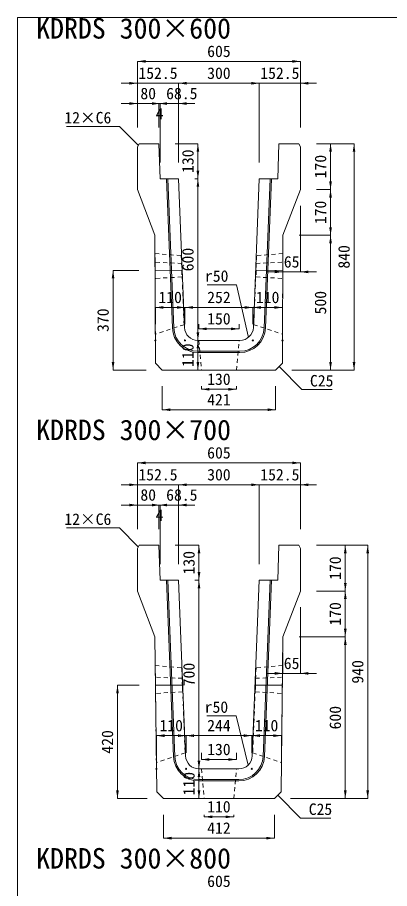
# Model space of a CAD drawing. Units: millimetres at full size; some dimension numbers follow another scale. Extents: x -5540 to 13511, y -4102 to 22994.
# Drawn here: x 9373 to 10755, y 16995 to 20228 of the extents above; entities that cross this region are included whole.
import ezdxf
from ezdxf.enums import TextEntityAlignment as Align

# ---------------------------------------------------------------- set-up
doc = ezdxf.new("R2010")
doc.units = ezdxf.units.MM
doc.header["$LTSCALE"] = 40
doc.linetypes.add('USER1', pattern=[0.675, 0.375, -0.3])
for name, color, linetype, lineweight in [('(0-0)', 4, 'Continuous', 5), ('0_2', 7, 'Continuous', 13), ('寸法線', 7, 'Continuous', 13), ('引出線', 4, 'Continuous', 13), ('本体', 2, 'Continuous', 13), ('補助線', 8, 'Continuous', 13), ('開孔(スリット)', 30, 'Continuous', 9), ('開孔部', 30, 'USER1', 9)]:
    doc.layers.add(name, color=color, linetype=linetype, lineweight=lineweight)
doc.styles.add('ＭＳ ゴシック', font='')
doc.styles.get('ＭＳ ゴシック').set_extended_font_data('MS Gothic')

# ---------------------------------------------------------------- blocks, each defined once
blk = doc.blocks.new('filled_arrow')
at = {"color": 0, "linetype": 'Continuous', "lineweight": -2}
blk.add_solid([(7.5, 1.25), (0, 0), (7.5, -1.25)], dxfattribs=at)

msp = doc.modelspace()

# ---------------------------------------------------------------- linework, layer by layer
at = {"layer": '(0-0)'}
for p, q in [((9948.06, 19075.88), (9925.91, 19629.68)), ((9953.07, 19075.88), (9930.91, 19629.68)), ((10288.83, 19075.88), (10310.98, 19629.68)), ((10293.83, 19075.88), (10315.98, 19629.68)), ((10198.91, 18989.68), (10042.99, 18989.68)), ((10042.99, 18984.68), (10198.91, 18984.68)), ((9952.06, 17485.88), (9925.91, 18139.68)), ((9957.07, 17485.88), (9930.91, 18139.68)), ((10284.83, 17485.88), (10310.98, 18139.68)), ((10289.83, 17485.88), (10315.98, 18139.68)), ((10194.91, 17399.68), (10046.99, 17399.68)), ((10046.99, 17394.68), (10194.91, 17394.68))]:
    msp.add_line(p, q, dxfattribs=at)
for centre, radius, start, end in [((10042.99, 19079.68), 95, 182.29065, 270), ((10042.99, 19079.68), 90, 182.2906, 270), ((10198.91, 19079.68), 90, 270, 357.7094), ((10198.91, 19079.68), 95, 270, 357.70935), ((10046.99, 17489.68), 95, 182.29065, 270), ((10046.99, 17489.68), 90, 182.2906, 270), ((10194.91, 17489.68), 90, 270, 357.7094), ((10194.91, 17489.68), 95, 270, 357.70935)]:
    msp.add_arc(centre, radius, start, end, dxfattribs=at)
at = {"layer": '0_2', "color": 1}
msp.add_lwpolyline([(9372.87, 11708.78), (13023.49, 11708.78), (13023.49, 20228.3), (9372.87, 20228.3)], close=True, dxfattribs=at)
at = {"layer": '寸法線'}
for p, q in [((9818.45, 20065.19), (10423.45, 20065.19)), ((9818.45, 19819.68), (9818.45, 20065.19)), ((10423.45, 19819.68), (10423.45, 20065.19)), ((9758.45, 19983.93), (10030.95, 19983.93)), ((9818.45, 19819.68), (9818.45, 19983.93)), ((9970.95, 19983.93), (10270.95, 19983.93)), ((9970.95, 19689.68), (9970.95, 19983.93)), ((9970.95, 19689.68), (9970.95, 19983.93)), ((10210.95, 19983.93), (10483.45, 19983.93)), ((10270.95, 19689.68), (10270.95, 19983.93)), ((10270.95, 19689.68), (10270.95, 19983.93)), ((10423.45, 19819.68), (10423.45, 19983.93)), ((9758.45, 19908.71), (9958.45, 19908.71)), ((9818.45, 19819.68), (9818.45, 19908.71)), ((9842.45, 19908.71), (10030.95, 19908.71)), ((9868.45, 19908.71), (9932.45, 19908.71)), ((9898.45, 19819.68), (9898.45, 19908.71)), ((9898.45, 19819.68), (9898.45, 19908.71)), ((9902.45, 19689.68), (9902.45, 19908.71)), ((9902.45, 19689.68), (9902.45, 19908.71)), ((9970.95, 19689.68), (9970.95, 19908.71)), ((9958.45, 19759.68), (10042.99, 19759.68)), ((10042.99, 19629.68), (10042.99, 19759.68)), ((10483.45, 19759.68), (10535.35, 19759.68)), ((10483.45, 19759.68), (10622.55, 19759.68)), ((10535.35, 19589.68), (10535.35, 19759.68)), ((10622.55, 18919.68), (10622.55, 19759.68)), ((10030.95, 19629.68), (10042.99, 19629.68)), ((10030.95, 19629.68), (10042.99, 19629.68)), ((10042.99, 19029.68), (10042.99, 19629.68)), ((10483.45, 19589.68), (10535.35, 19589.68)), ((10483.45, 19589.68), (10535.35, 19589.68)), ((10535.35, 19419.68), (10535.35, 19589.68)), ((10423.45, 19529.68), (10423.45, 19284.01)), ((10418.45, 19419.68), (10535.35, 19419.68)), ((10418.45, 19419.68), (10535.35, 19419.68)), ((10535.35, 18919.68), (10535.35, 19419.68)), ((10358.45, 19359.68), (10358.45, 19284.01)), ((9727.93, 18919.68), (9727.93, 19289.68)), ((9823.95, 19289.68), (9727.93, 19289.68)), ((10298.45, 19284.01), (10483.45, 19284.01)), ((9884.95, 19151.98), (9994.95, 19151.98)), ((9884.95, 19089.68), (9884.95, 19151.98)), ((9994.95, 19089.71), (9994.95, 19151.98)), ((9994.95, 19151.98), (10246.95, 19151.98)), ((9994.95, 19089.71), (9994.95, 19151.98)), ((10246.95, 19089.71), (10246.95, 19151.98)), ((10246.95, 19151.98), (10356.95, 19151.98)), ((10246.95, 19089.71), (10246.95, 19151.98)), ((10356.95, 19089.68), (10356.95, 19151.98)), ((10045.95, 19072.6), (10045.95, 19089.68)), ((10195.95, 19072.6), (10195.95, 19089.68)), ((10045.95, 19072.6), (10195.95, 19072.6)), ((10042.99, 18919.68), (10042.99, 19029.68)), ((10042.99, 19029.68), (10102.99, 19029.68)), ((10042.99, 19029.68), (10102.99, 19029.68)), ((9850.45, 18919.68), (9727.93, 18919.68)), ((10042.99, 18919.68), (10064.83, 18919.68)), ((10391.45, 18919.68), (10535.35, 18919.68)), ((10391.45, 18919.68), (10622.55, 18919.68)), ((9910.45, 18859.68), (9910.45, 18772.45)), ((10055.95, 18859.68), (10055.95, 18848.28)), ((10055.95, 18848.28), (10185.95, 18848.28)), ((10185.95, 18859.68), (10185.95, 18848.28)), ((10331.45, 18859.68), (10331.45, 18772.45)), ((9910.45, 18772.45), (10331.45, 18772.45)), ((9818.45, 18575.19), (10423.45, 18575.19)), ((9818.45, 18329.68), (9818.45, 18575.19)), ((10423.45, 18329.68), (10423.45, 18575.19)), ((9758.45, 18493.93), (10030.95, 18493.93)), ((9818.45, 18329.68), (9818.45, 18493.93)), ((9970.95, 18493.93), (10270.95, 18493.93)), ((9970.95, 18199.68), (9970.95, 18493.93)), ((9970.95, 18199.68), (9970.95, 18493.93)), ((10210.95, 18493.93), (10483.45, 18493.93)), ((10270.95, 18199.68), (10270.95, 18493.93)), ((10270.95, 18199.68), (10270.95, 18493.93)), ((10423.45, 18329.68), (10423.45, 18493.93)), ((9758.45, 18418.71), (9958.45, 18418.71)), ((9818.45, 18329.68), (9818.45, 18418.71)), ((9842.45, 18418.71), (10030.95, 18418.71)), ((9868.45, 18418.71), (9932.45, 18418.71)), ((9898.45, 18329.68), (9898.45, 18418.71)), ((9898.45, 18329.68), (9898.45, 18418.71)), ((9902.45, 18199.68), (9902.45, 18418.71)), ((9902.45, 18199.68), (9902.45, 18418.71)), ((9970.95, 18199.68), (9970.95, 18418.71)), ((9958.45, 18269.68), (10046.99, 18269.68)), ((10046.99, 18139.68), (10046.99, 18269.68)), ((10483.45, 18269.68), (10590.19, 18269.68)), ((10483.45, 18269.68), (10673.34, 18269.68)), ((10590.19, 18099.68), (10590.19, 18269.68)), ((10673.34, 17329.68), (10673.34, 18269.68)), ((10030.95, 18139.68), (10046.99, 18139.68)), ((10030.95, 18139.68), (10046.99, 18139.68)), ((10046.99, 17439.68), (10046.99, 18139.68)), ((10483.45, 18099.68), (10590.19, 18099.68)), ((10483.45, 18099.68), (10590.19, 18099.68)), ((10590.19, 17929.68), (10590.19, 18099.68)), ((10423.45, 18039.68), (10423.45, 17794.01)), ((10418.45, 17929.68), (10590.19, 17929.68)), ((10418.45, 17929.68), (10590.19, 17929.68)), ((10590.19, 17329.68), (10590.19, 17929.68)), ((10358.45, 17869.68), (10358.45, 17794.01)), ((10298.45, 17794.01), (10483.45, 17794.01)), ((9744.4, 17329.68), (9744.4, 17749.68)), ((9825.47, 17749.68), (9744.4, 17749.68)), ((9888.95, 17562.91), (9998.95, 17562.91)), ((9888.95, 17499.71), (9888.95, 17562.91)), ((9998.95, 17499.71), (9998.95, 17562.91)), ((9998.95, 17562.91), (10242.95, 17562.91)), ((9998.95, 17499.71), (9998.95, 17562.91)), ((10242.95, 17499.71), (10242.95, 17562.91)), ((10242.95, 17562.91), (10352.95, 17562.91)), ((10242.95, 17499.71), (10242.95, 17562.91)), ((10352.95, 17499.77), (10352.95, 17562.91)), ((10055.95, 17474.42), (10055.95, 17499.68)), ((10185.95, 17474.42), (10185.95, 17499.68)), ((10055.95, 17474.42), (10185.95, 17474.42)), ((10046.99, 17329.68), (10046.99, 17439.68)), ((10046.99, 17439.68), (10106.99, 17439.68)), ((10046.99, 17439.68), (10106.99, 17439.68)), ((9854.95, 17329.68), (9744.4, 17329.68)), ((10046.99, 17329.68), (10066.67, 17329.68)), ((10386.95, 17329.68), (10590.19, 17329.68)), ((10386.95, 17329.68), (10673.34, 17329.68)), ((9914.95, 17269.68), (9914.95, 17182.45)), ((10065.95, 17269.68), (10065.95, 17261.71)), ((10175.95, 17269.68), (10175.95, 17261.71)), ((10326.95, 17269.68), (10326.95, 17182.45)), ((10065.95, 17261.71), (10175.95, 17261.71)), ((9914.95, 17182.45), (10326.95, 17182.45))]:
    msp.add_line(p, q, dxfattribs=at)
at = {"layer": '引出線'}
for points in [[(9821.45, 19753.68), (9751.52, 19823.61), (9555, 19823.61)], [(10230.59, 19041), (10186.32, 19235.96), (10077.05, 19235.96)], [(10344.03, 18932.27), (10428.93, 18847.37), (10540.94, 18847.37)], [(9821.45, 18263.68), (9751.52, 18333.61), (9555, 18333.61)], [(10229.55, 17453.62), (10185.28, 17636.38), (10076.01, 17636.38)], [(10339.47, 17342.2), (10424.37, 17257.31), (10536.37, 17257.31)]]:
    msp.add_lwpolyline(points, dxfattribs=at)
at = {"layer": '本体'}
for p, q in [((9818.45, 19747.68), (9824.45, 19759.68)), ((9824.45, 19759.68), (9898.45, 19759.68)), ((9898.45, 19759.68), (9902.45, 19629.68)), ((10343.45, 19759.68), (10339.45, 19629.68)), ((10417.45, 19759.68), (10343.45, 19759.68)), ((10423.45, 19747.68), (10417.45, 19759.68)), ((9818.45, 19747.68), (9818.45, 19589.68)), ((10423.45, 19747.68), (10423.45, 19589.68)), ((9902.45, 19629.68), (9970.95, 19629.68)), ((9993.03, 19077.68), (9970.95, 19629.68)), ((10248.87, 19077.68), (10270.95, 19629.68)), ((10339.45, 19629.68), (10270.95, 19629.68)), ((9818.45, 19589.68), (9883.45, 19419.68)), ((10423.45, 19589.68), (10358.45, 19419.68)), ((9883.45, 19419.68), (9885.27, 18944.85)), ((10358.45, 19419.68), (10356.62, 18944.85)), ((10042.99, 19029.68), (10198.91, 19029.68)), ((9910.45, 18919.68), (9885.27, 18944.85)), ((10331.45, 18919.68), (10356.62, 18944.85)), ((9910.45, 18919.68), (10331.45, 18919.68)), ((9818.45, 18257.68), (9824.45, 18269.68)), ((9824.45, 18269.68), (9898.45, 18269.68)), ((9898.45, 18269.68), (9902.45, 18139.68)), ((10343.45, 18269.68), (10339.45, 18139.68)), ((10417.45, 18269.68), (10343.45, 18269.68)), ((10423.45, 18257.68), (10417.45, 18269.68)), ((9818.45, 18257.68), (9818.45, 18099.68)), ((10423.45, 18257.68), (10423.45, 18099.68)), ((9902.45, 18139.68), (9970.95, 18139.68)), ((9997.03, 17487.68), (9970.95, 18139.68)), ((10244.87, 17487.68), (10270.95, 18139.68)), ((10339.45, 18139.68), (10270.95, 18139.68)), ((9818.45, 18099.68), (9883.45, 17929.68)), ((10423.45, 18099.68), (10358.45, 17929.68)), ((9883.45, 17929.68), (9889.9, 17354.73)), ((10358.45, 17929.68), (10351.99, 17354.73)), ((10194.91, 17439.68), (10046.99, 17439.68)), ((9914.95, 17329.68), (9889.9, 17354.73)), ((9914.95, 17329.68), (10326.95, 17329.68)), ((10326.95, 17329.68), (10351.99, 17354.73))]:
    msp.add_line(p, q, dxfattribs=at)
at = {"layer": '本体', "linetype": 'USER1', "lineweight": 9}
for p, q in [((9983.03, 19315.06), (9883.83, 19319.68)), ((9983.03, 19315.06), (9983.22, 19265.06)), ((10258.86, 19315.06), (10258.67, 19265.06)), ((10258.86, 19315.06), (10358.06, 19319.68)), ((9983.22, 19265.06), (9884.06, 19259.68)), ((10258.67, 19265.06), (10357.83, 19259.68)), ((9985, 17775.8), (9885.13, 17779.68)), ((9985, 17775.8), (9985.56, 17725.8)), ((10256.89, 17775.8), (10256.33, 17725.8)), ((10256.89, 17775.8), (10356.76, 17779.68)), ((9985.56, 17725.8), (9885.81, 17719.68)), ((10256.33, 17725.8), (10356.09, 17719.68))]:
    msp.add_line(p, q, dxfattribs=at)
at = {"layer": '本体'}
for centre, start, end in [((10042.99, 19079.68), 182.29068, 270), ((10198.91, 19079.68), 270, 357.70932), ((10046.99, 17489.68), 182.29065, 270), ((10194.91, 17489.68), 270, 357.70935)]:
    msp.add_arc(centre, 50, start, end, dxfattribs=at)
at = {"layer": '補助線'}
for p, q in [((9883.83, 19319.68), (9884.06, 19259.68)), ((9983.53, 19315.06), (9983.03, 19315.06)), ((10258.36, 19315.06), (10258.86, 19315.06)), ((10358.06, 19319.68), (10357.83, 19259.68)), ((9983.13, 19290.06), (9883.95, 19289.68)), ((10258.77, 19290.06), (10357.95, 19289.68)), ((9985.53, 19265.07), (9983.22, 19265.06)), ((10256.36, 19265.07), (10258.67, 19265.06)), ((9885.13, 17779.68), (9885.81, 17719.68)), ((9985.28, 17750.8), (9885.47, 17749.68)), ((9985.5, 17775.8), (9985, 17775.8)), ((10256.39, 17775.8), (10256.89, 17775.8)), ((10256.61, 17750.8), (10356.43, 17749.68)), ((10356.76, 17779.68), (10356.09, 17719.68)), ((9987.5, 17725.82), (9985.56, 17725.8)), ((10254.39, 17725.82), (10256.33, 17725.8))]:
    msp.add_line(p, q, dxfattribs=at)
for centre in [(9884.95, 19029.68), (9994.95, 19029.71), (10246.95, 19029.71), (10356.95, 19029.68), (9888.95, 17439.71), (9998.95, 17439.71), (10242.95, 17439.71)]:
    msp.add_circle(centre, 2, dxfattribs=at)
at = {"layer": '開孔(スリット)', "linetype": 'USER1'}
for points in [[(9884.86, 19052.68), (9883.71, 19352.68), (9981.34, 19344.06), (9991.63, 19088.09)], [(10357.03, 19052.68), (10358.19, 19352.68), (10260.55, 19344.06), (10250.27, 19088.09)], [(9888.69, 17462.68), (9884.65, 17822.66), (9982.87, 17814.76), (9995.59, 17498.88)], [(10353.2, 17462.68), (10357.25, 17822.66), (10259.02, 17814.76), (10246.3, 17498.88)]]:
    msp.add_lwpolyline(points, close=True, dxfattribs=at)
at = {"layer": '開孔部'}
for points in [[(10195.95, 19029.68), (10045.95, 19029.68), (10055.95, 18919.68), (10185.95, 18919.68)], [(10185.95, 17439.68), (10055.95, 17439.68), (10065.95, 17329.68), (10175.95, 17329.68)]]:
    msp.add_lwpolyline(points, close=True, dxfattribs=at)

# ---------------------------------------------------------------- block references
at = {"layer": '寸法線', "xscale": 4, "yscale": 4}
for p in [(9818.45, 20065.19), (9970.95, 19983.93), (9970.95, 19983.93), (10423.45, 19983.93), (9898.45, 19908.71), (9970.95, 19908.71), (10423.45, 19284.01), (9884.95, 19151.98), (9994.95, 19151.98), (10246.95, 19151.98), (10045.95, 19072.6), (10055.95, 18848.28), (9910.45, 18772.45), (9818.45, 18575.19), (9970.95, 18493.93), (9970.95, 18493.93), (10423.45, 18493.93), (9898.45, 18418.71), (9970.95, 18418.71), (10423.45, 17794.01), (9888.95, 17562.91), (9998.95, 17562.91), (10242.95, 17562.91), (10055.95, 17474.42), (10065.95, 17261.71), (9914.95, 17182.45)]:
    msp.add_blockref('filled_arrow', p, dxfattribs=at)
for p, rotation in [((10423.45, 20065.19), 180), ((9818.45, 19983.93), 180), ((10270.95, 19983.93), 180), ((10270.95, 19983.93), 180), ((9818.45, 19908.71), 180), ((9902.45, 19908.71), 180), ((10042.99, 19759.68), 270), ((10535.35, 19759.68), 270), ((10622.55, 19759.68), 270), ((10042.99, 19629.68), 90), ((10042.99, 19629.68), 270), ((10535.35, 19589.68), 90), ((10535.35, 19589.68), 270), ((10535.35, 19419.68), 90), ((10535.35, 19419.68), 270), ((9727.93, 19289.68), 270), ((10358.45, 19284.01), 180), ((9994.95, 19151.98), 180), ((10246.95, 19151.98), 180), ((10356.95, 19151.98), 180), ((10195.95, 19072.6), 180), ((10042.99, 19029.68), 90), ((10042.99, 19029.68), 270), ((9727.93, 18919.68), 90), ((10042.99, 18919.68), 90), ((10535.35, 18919.68), 90), ((10622.55, 18919.68), 90), ((10185.95, 18848.28), 180), ((10331.45, 18772.45), 180), ((10423.45, 18575.19), 180), ((9818.45, 18493.93), 180), ((10270.95, 18493.93), 180), ((10270.95, 18493.93), 180), ((9818.45, 18418.71), 180), ((9902.45, 18418.71), 180), ((10046.99, 18269.68), 270), ((10590.19, 18269.68), 270), ((10673.34, 18269.68), 270), ((10046.99, 18139.68), 90), ((10046.99, 18139.68), 270), ((10590.19, 18099.68), 90), ((10590.19, 18099.68), 270), ((10590.19, 17929.68), 90), ((10590.19, 17929.68), 270), ((10358.45, 17794.01), 180), ((9744.4, 17749.68), 270), ((9998.95, 17562.91), 180), ((10242.95, 17562.91), 180), ((10352.95, 17562.91), 180), ((10046.99, 17439.68), 90), ((10185.95, 17474.42), 180), ((10046.99, 17439.68), 270), ((9744.4, 17329.68), 90), ((10046.99, 17329.68), 90), ((10590.19, 17329.68), 90), ((10673.34, 17329.68), 90), ((10175.95, 17261.71), 180), ((10326.95, 17182.45), 180)]:
    msp.add_blockref('filled_arrow', p, dxfattribs=dict(at, rotation=rotation))
at = {"layer": '引出線', "xscale": 0.133, "yscale": 0.133}
for p, rotation in [((9821.45, 19753.68), 135), ((10230.59, 19041), 102.8), ((10344.03, 18932.27), 315), ((9821.45, 18263.68), 135), ((10229.55, 17453.62), 103.6), ((10339.47, 17342.2), 315)]:
    msp.add_blockref('filled_arrow', p, dxfattribs=dict(at, rotation=rotation))

# ---------------------------------------------------------------- texts
at = {"layer": '0_2', "style": 'ＭＳ ゴシック'}
for s, p in [('KDRDS 300×600', (9442.43, 20126.87)), ('KDRDS 300×700', (9442.43, 18636.87)), ('KDRDS 300×800', (9442.43, 17046.87))]:
    msp.add_text(s, height=75.95, dxfattribs=at).set_placement(p, align=Align.BOTTOM_LEFT)
at = {"layer": '寸法線', "style": 'ＭＳ ゴシック'}
for s, p in [('605', (10120.95, 20102.69)), ('152.5', (9894.7, 20021.43)), ('300', (10120.95, 20021.43)), ('152.5', (10347.2, 20021.43)), ('80', (9858.45, 19946.21)), ('68.5', (9983.22, 19946.21)), ('4', (9900.45, 19871.21)), ('65', (10390.95, 19321.51)), ('110', (9939.95, 19189.48)), ('252', (10120.95, 19189.48)), ('110', (10301.95, 19189.48)), ('150', (10120.95, 19110.1)), ('130', (10120.95, 18885.78)), ('421', (10120.95, 18809.95)), ('605', (10120.95, 18612.69)), ('152.5', (9894.7, 18531.43)), ('300', (10120.95, 18531.43)), ('152.5', (10347.2, 18531.43)), ('80', (9858.45, 18456.21)), ('68.5', (9983.22, 18456.21)), ('4', (9900.45, 18381.21)), ('65', (10390.95, 17831.51)), ('110', (9943.95, 17600.41)), ('244', (10120.95, 17600.41)), ('110', (10297.95, 17600.41)), ('130', (10120.95, 17511.92)), ('110', (10120.95, 17299.21)), ('412', (10120.95, 17219.95)), ('605', (10120.95, 17022.69))]:
    msp.add_text(s, height=42.72, dxfattribs=at).set_placement(p, align=Align.MIDDLE_CENTER)
for s, p in [('130', (10005.49, 19694.68)), ('170', (10497.85, 19674.68)), ('170', (10497.85, 19504.68)), ('600', (10005.49, 19329.68)), ('840', (10585.05, 19339.68)), ('500', (10497.85, 19169.68)), ('370', (9690.43, 19104.68)), ('110', (10005.49, 18974.68)), ('130', (10009.49, 18204.68)), ('170', (10552.69, 18184.68)), ('170', (10552.69, 18014.68)), ('700', (10009.49, 17789.68)), ('940', (10635.84, 17799.68)), ('600', (10552.69, 17629.68)), ('420', (9706.9, 17539.68)), ('110', (10009.49, 17384.68))]:
    msp.add_text(s, height=42.72, rotation=90, dxfattribs=at).set_placement(p, align=Align.MIDDLE_CENTER)
at = {"layer": '引出線', "style": 'ＭＳ ゴシック'}
for s, p in [('12×C6', (9721.52, 19877.61)), ('r50', (10156.32, 19289.96)), ('12×C6', (9721.52, 18387.61)), ('r50', (10155.28, 17690.38))]:
    msp.add_text(s, height=42.72, dxfattribs=at).set_placement(p, align=Align.TOP_RIGHT)
for p in [(10458.93, 18901.37), (10454.37, 17311.31)]:
    msp.add_text('C25', height=42.72, dxfattribs=at).set_placement(p, align=Align.TOP_LEFT)

doc.saveas('drawing.dxf')
